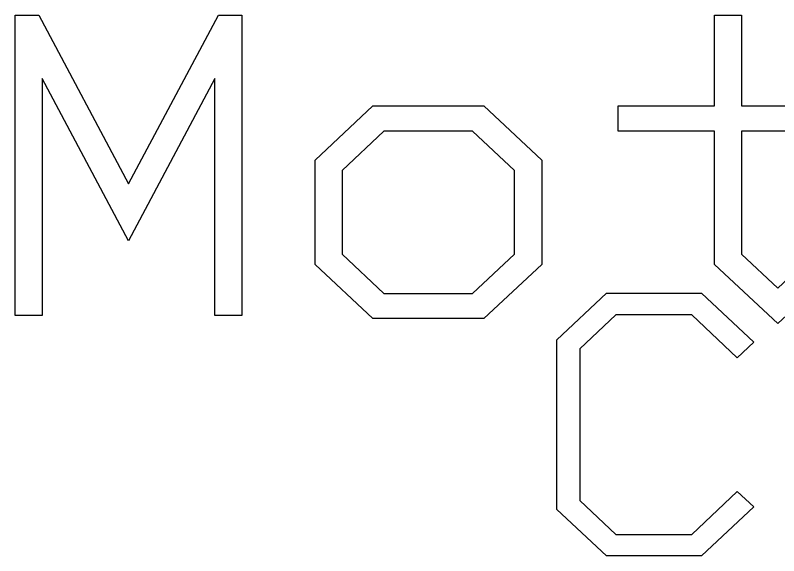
# Model space of a CAD drawing. Extents: x 1 to 102, y 50 to 80.
# Drawn here: x 0.56 to 41.99, y 50.58 to 79.92 of the extents above; entities that cross this region are included whole.
import ezdxf

# ---------------------------------------------------------------- set-up
doc = ezdxf.new("R2010")
doc.units = 0
doc.layers.get('0').update_dxf_attribs({"linetype": 'CONTINUOUS'})

msp = doc.modelspace()

# ---------------------------------------------------------------- linework, layer by layer
at = {"color": 7}
for points in [[(12.862395, 63.613207), (11.396579, 63.613207), (11.396579, 76.485929), (6.712583, 67.680017), (2.028587, 76.485929), (2.028587, 63.613207), (0.562772, 63.613207), (0.562772, 79.924533), (1.841228, 79.924533), (6.712583, 70.765944), (11.583939, 79.924533), (12.862395, 79.924533), (12.862395, 63.613207)], [(45.573218, 66.555858), (41.947254, 63.183381), (38.50865, 66.39054), (38.50865, 73.631447), (33.273595, 73.631447), (33.273595, 75.009092), (38.50865, 75.009092), (38.50865, 79.924533), (39.974465, 79.924533), (39.974465, 75.009092), (45.209519, 75.009092), (45.209519, 73.631447), (39.974465, 73.631447), (39.974465, 66.95262), (41.947254, 65.101064), (44.526206, 67.536742), (45.573218, 66.555858)], [(29.129637, 66.39054), (25.988604, 63.45891), (19.971047, 63.45891), (16.830015, 66.39054), (16.830015, 72.05542), (19.971047, 75.009092), (25.988604, 75.009092), (29.129637, 72.05542), (29.129637, 66.39054)], [(27.663822, 66.95262), (27.663822, 71.49334), (25.38244, 73.631447), (20.56619, 73.631447), (18.29583, 71.49334), (18.29583, 66.95262), (20.56619, 64.814513), (25.38244, 64.814513), (27.663822, 66.95262)], [(40.640792, 53.229563), (37.797331, 50.575037), (32.639425, 50.575037), (29.947111, 53.087863), (29.947111, 62.307856), (32.639425, 64.830129), (37.797331, 64.830129), (40.640792, 62.166156), (39.743354, 61.325398), (37.277762, 63.658736), (33.149547, 63.658736), (31.203524, 61.816627), (31.203524, 53.569645), (33.149547, 51.736983), (37.277762, 51.736983), (39.743354, 54.070321), (40.640792, 53.229563)]]:
    msp.add_lwpolyline(points, dxfattribs=at)

doc.saveas('drawing.dxf')
